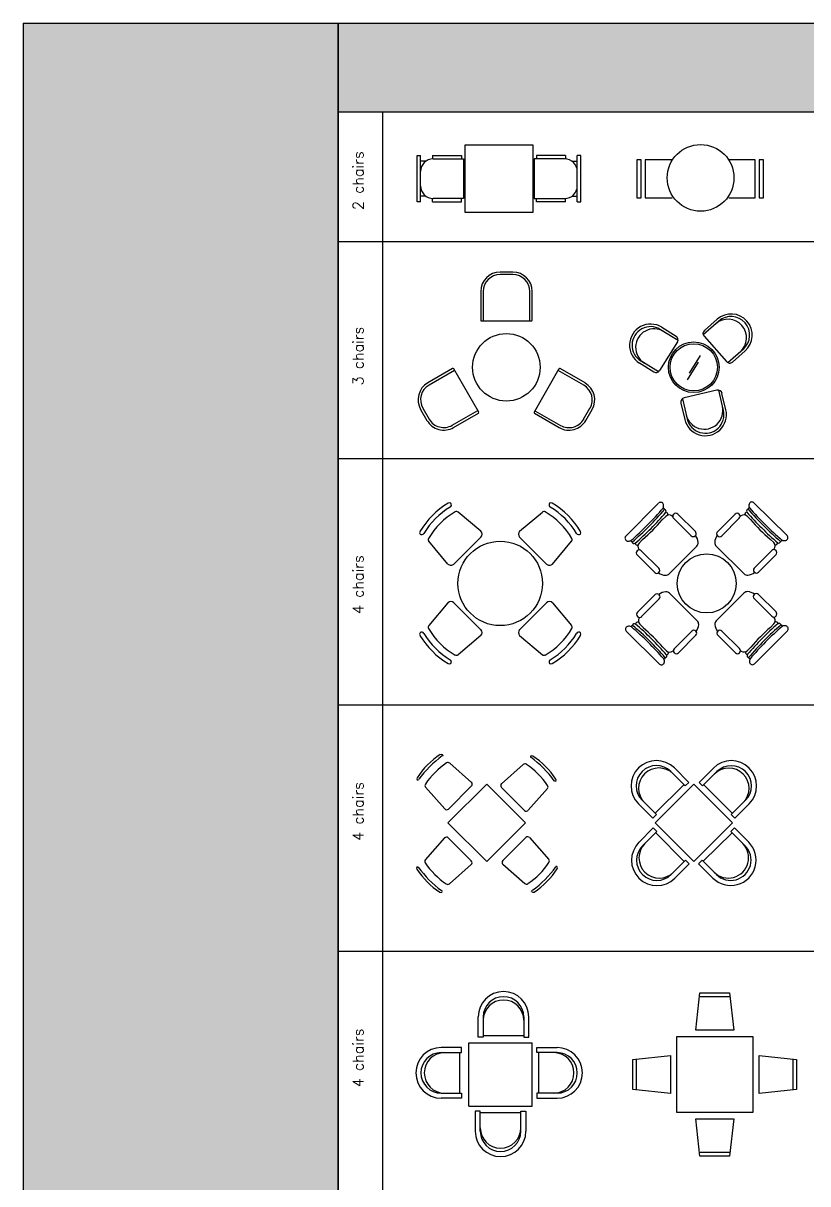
# Model space of a CAD drawing. Header units: inches. Extents: x 38074 to 101214, y 18833 to 57379.
# Drawn here: x 38074 to 47364, y 43627 to 57379 of the extents above; entities that cross this region are included whole.
import ezdxf

# ---------------------------------------------------------------- set-up
doc = ezdxf.new("R2010")
doc.units = ezdxf.units.IN
doc.layers.add('www.cad-blocks.net', color=7, linetype='Continuous')
doc.styles.get("Standard").update_dxf_attribs({"font": 'arial.ttf'})

# ---------------------------------------------------------------- blocks, each defined once
blk = doc.blocks.new('A$C47EF7D3D')
for p, q in [((568, 800), (1368, 800)), ((568, 0), (568, 800)), ((1368, 800), (1368, 0)), ((0, 675), (40, 675)), ((0, 125), (0, 675)), ((40, 125), (40, 675)), ((103, 607), (40, 607)), ((181, 675), (525, 675)), ((181, 675), (181, 635)), ((190, 635), (550, 635)), ((525, 675), (525, 635)), ((550, 635), (550, 165)), ((1746, 635), (1386, 635)), ((1386, 635), (1386, 165)), ((1755, 675), (1411, 675)), ((1411, 675), (1411, 635)), ((1755, 675), (1755, 635)), ((1834, 607), (1896, 607)), ((1936, 675), (1896, 675)), ((1896, 125), (1896, 675)), ((1936, 125), (1936, 675)), ((103, 193), (40, 193)), ((181, 125), (181, 165)), ((550, 165), (190, 165)), ((525, 125), (525, 165)), ((1386, 165), (1746, 165)), ((1411, 125), (1411, 165)), ((1755, 125), (1755, 165)), ((1834, 193), (1896, 193)), ((40, 125), (0, 125)), ((181, 125), (525, 125)), ((1368, 0), (568, 0)), ((1755, 125), (1411, 125)), ((1896, 125), (1936, 125))]:
    blk.add_line(p, q)
for centre, start, end in [((190, 485), 90, 180), ((1746, 485), 0, 90), ((190, 315), 180, 270), ((1746, 315), 270, 0)]:
    blk.add_arc(centre, 150, start, end)
blk = doc.blocks.new('A$C670C3AF2')
for p, q in [((1122, 1874), (972, 1874)), ((1122, 1844), (972, 1844)), ((742, 1644), (742, 1304)), ((772, 1644), (772, 1294)), ((1322, 1294), (1322, 1644)), ((1352, 1304), (1352, 1644)), ((752, 1294), (1342, 1294)), ((409, 730), (115, 560)), ((433, 709), (130, 534)), ((718, 215), (423, 726)), ((1669, 725), (1374, 214)), ((1963, 533), (1659, 708)), ((1978, 559), (1683, 729)), ((30, 246), (105, 116)), ((56, 261), (131, 131)), ((405, 58), (708, 233)), ((420, 32), (714, 202)), ((1378, 200), (1673, 30)), ((1384, 231), (1688, 56)), ((1961, 130), (2036, 259)), ((1987, 115), (2062, 244))]:
    blk.add_line(p, q)
blk.add_circle((1046, 745), 400)
for centre, radius, start, end in [((972, 1644), 230, 90, 180), ((972, 1644), 200, 90, 180), ((1122, 1644), 230, 0, 90), ((1122, 1644), 200, 0, 90), ((752, 1304), 10, 180, 270), ((1342, 1304), 10, 270, 0), ((414, 721), 10, 30, 120), ((1678, 720), 10, 60, 150), ((230, 361), 230, 120, 210), ((1863, 359), 230, 330, 60), ((230, 361), 200, 120, 210), ((1863, 359), 200, 330, 60), ((709, 210), 10, 300, 30), ((1383, 209), 10, 150, 240), ((305, 231), 230, 210, 300), ((305, 231), 200, 210, 300), ((1788, 230), 230, 240, 330), ((1788, 230), 200, 240, 330)]:
    blk.add_arc(centre, radius, start, end)
blk = doc.blocks.new('A$C788F7888')
for p, q in [((1038, 1381), (887, 1249)), ((366, 1260), (575, 1131)), ((382, 1286), (552, 1180)), ((1057, 1358), (873, 1196)), ((568, 1112), (357, 772)), ((883, 1178), (1147, 878)), ((1163, 866), (1348, 1028)), ((1218, 873), (1368, 1006)), ((288, 755), (118, 861)), ((343, 757), (134, 886)), ((813, 870), (681, 662)), ((837, 950), (705, 742)), ((627, 439), (683, 200)), ((1035, 539), (646, 448)), ((1112, 300), (1056, 539)), ((1141, 307), (1095, 502)), ((608, 387), (654, 193))]:
    blk.add_line(p, q)
for radius in [300, 280]:
    blk.add_circle((761, 811), radius)
for centre, radius, start, end in [((1166, 1161), 220, 311.3469, 131.3469), ((1203, 1193), 250, 311.3469, 131.3469), ((1203, 1193), 220, 311.3469, 131.3469), ((250, 1073), 250, 58.2106, 238.2106), ((250, 1073), 220, 58.2106, 238.2106), ((292, 1047), 220, 58.2106, 238.2106), ((920, 1211), 50, 131.3469, 221.3469), ((525, 1138), 50, 328.2106, 58.2106), ((1185, 911), 50, 221.3469, 311.3469), ((314, 798), 50, 238.2106, 328.2106), ((657, 399), 50, 103.2106, 193.2106), ((1047, 490), 50, 13.2106, 103.2106), ((898, 250), 250, 193.2106, 13.2106), ((886, 298), 220, 193.2106, 13.2106), ((898, 250), 220, 193.2106, 13.2106)]:
    blk.add_arc(centre, radius, start, end)
blk = doc.blocks.new('A$C61BD5974')
at = {"linetype": 'Continuous'}
for p, q in [((-230, 619), (-499, 845)), ((230, 619), (499, 845)), ((-619, 230), (-845, 499)), ((-548, 230), (-230, 548)), ((230, 548), (548, 230)), ((619, 230), (845, 499)), ((-619, -230), (-845, -499)), ((-548, -230), (-230, -548)), ((230, -548), (548, -230)), ((619, -230), (845, -499)), ((-230, -619), (-499, -845)), ((230, -619), (499, -845))]:
    blk.add_line(p, q, dxfattribs=at)
blk.add_circle((0, 0), 500, dxfattribs=at)
for centre, radius, start, end in [((-115, 115), 974, 120.9852, 149.0148), ((-150, 150), 874, 120.4017, 149.5983), ((-115, 115), 844, 119.6924, 150.3076), ((-601, 924), 30, 58.487, 120.9852), ((-608, 930), 30, 300.4017, 41.3764), ((-518, 822), 30, 49.9317, 119.6924), ((518, 822), 30, 60.3076, 130.0683), ((115, 115), 844, 29.6924, 60.3076), ((608, 930), 30, 138.6236, 239.5983), ((601, 924), 30, 59.0148, 121.513), ((150, 150), 874, 30.4017, 59.5983), ((115, 115), 974, 30.9852, 59.0148), ((-924, 601), 30, 149.0148, 211.513), ((-930, 608), 30, 228.6236, 329.5983), ((-265, 583), 50, 315, 45), ((265, 583), 50, 135, 225), ((930, 608), 30, 210.4017, 311.3764), ((924, 601), 30, 328.487, 30.9852), ((-822, 518), 30, 150.3076, 220.0683), ((822, 518), 30, 319.9317, 29.6924), ((-583, 265), 50, 225, 315), ((583, 265), 50, 225, 315), ((-583, -265), 50, 45, 135), ((583, -265), 50, 45, 135), ((-822, -518), 30, 139.9317, 209.6924), ((-115, -115), 844, 209.6924, 240.3076), ((-265, -583), 50, 315, 45), ((265, -583), 50, 135, 225), ((115, -115), 844, 299.6924, 330.3076), ((822, -518), 30, 330.3076, 40.0683), ((-924, -601), 30, 148.487, 210.9852), ((-930, -608), 30, 30.4017, 131.3764), ((-115, -115), 974, 210.9852, 239.0148), ((-150, -150), 874, 210.4017, 239.5983), ((150, -150), 874, 300.4017, 329.5983), ((115, -115), 974, 300.9852, 329.0148), ((930, -608), 30, 48.6236, 149.5983), ((924, -601), 30, 329.0148, 31.513), ((-601, -924), 30, 239.0148, 301.513), ((-608, -930), 30, 318.6236, 59.5983), ((-518, -822), 30, 240.3076, 310.0683), ((518, -822), 30, 229.9317, 299.6924), ((608, -930), 30, 120.4017, 221.3764), ((601, -924), 30, 238.487, 300.9852)]:
    blk.add_arc(centre, radius, start, end, dxfattribs=at)
blk = doc.blocks.new('A$C054D6BE5')
at = {"ltscale": 10}
for p, q in [((-958, 560), (-569, 952)), ((559, 956), (951, 566)), ((-527, 753), (-485, 795)), ((-393, 820), (-391, 822)), ((-183, 564), (-393, 772)), ((-343, 822), (-134, 614)), ((336, 822), (128, 613)), ((178, 563), (386, 773)), ((386, 821), (384, 822)), ((478, 797), (519, 756)), ((-134, 566), (-135, 564)), ((128, 565), (130, 563)), ((-799, 479), (-759, 520)), ((-444, 114), (-117, 443)), ((112, 442), (442, 115)), ((752, 525), (794, 483)), ((-823, 387), (-825, 385)), ((-824, 337), (-615, 129)), ((-565, 179), (-775, 387)), ((563, 181), (771, 391)), ((821, 341), (613, 132)), ((819, 391), (821, 389)), ((-567, 129), (-565, 131)), ((565, 132), (563, 133)), ((-820, -342), (-612, -133)), ((-564, -133), (-562, -134)), ((-441, -116), (-111, -443)), ((441, -115), (114, -445)), ((564, -130), (562, -132)), ((821, -338), (612, -130)), ((-562, -182), (-770, -392)), ((562, -180), (772, -388)), ((-818, -392), (-819, -390)), ((820, -388), (821, -386)), ((-793, -484), (-752, -524)), ((795, -480), (755, -521)), ((-952, -566), (-559, -955)), ((-177, -564), (-385, -774)), ((-335, -823), (-127, -614)), ((-127, -566), (-129, -564)), ((130, -567), (132, -565)), ((340, -823), (131, -615)), ((180, -565), (390, -773)), ((955, -561), (565, -953)), ((-519, -756), (-477, -798)), ((-385, -822), (-383, -824)), ((390, -821), (388, -823)), ((524, -754), (482, -796))]:
    blk.add_line(p, q, dxfattribs=at)
at = {"linetype": 'Continuous'}
blk.add_circle((0, 0), 350, dxfattribs=at)
at = {"ltscale": 10}
for centre, radius, start, end in [((535, 932), 33.9, 45.2185, 166.2382), ((-3237, 3211), 3575, 310.8815, 319.5555), ((-3237, 3211), 3598, 310.8815, 319.5555), ((-3237, 3211), 3632, 311.1311, 319.3059), ((-544, 928), 33.9, 14.1988, 135.2185), ((-573, 921), 63.4, 332.8301, 14.1988), ((-519, 874), 19.8, 10.2345, 81.0885), ((-503, 855), 22.4, 326.7437, 81.3429), ((-488, 816), 27.1, 343.1885, 82.1651), ((-367, 798), 33.9, 45.2185, 135.2185), ((360, 798), 33.9, 45.2185, 135.2185), ((479, 819), 27.1, 98.2719, 197.2484), ((494, 858), 22.4, 99.0941, 213.6933), ((3210, 3235), 3632, 221.1311, 229.3059), ((510, 877), 19.8, 99.3484, 170.2025), ((3210, 3235), 3598, 220.8815, 229.5555), ((563, 925), 63.4, 166.2382, 207.6069), ((3210, 3235), 3575, 220.8815, 229.5555), ((-2165, 2147), 2151, 310.8397, 319.5973), ((-445, 755), 56.6, 53.5269, 135.2185), ((-2445, -1950), 3420, 53.3465, 53.5269), ((-369, 796), 33.9, 135.2185, 225.2185), ((362, 797), 33.9, 315.2185, 45.2185), ((2458, -1933), 3420, 126.9101, 127.0905), ((438, 756), 56.6, 45.2185, 126.9101), ((2146, 2163), 2151, 220.8397, 229.5973), ((-934, 536), 33.9, 135.2185, 256.2382), ((-159, 588), 33.9, 225.2185, 315.2185), ((-158, 590), 33.9, 315.2185, 45.2185), ((-247, 477), 147, 4.1611, 38.3267), ((242, 477), 147, 142.1103, 176.2759), ((152, 589), 33.9, 135.2185, 225.2185), ((154, 587), 33.9, 225.2185, 315.2185), ((927, 542), 33.9, 284.1988, 45.2185), ((-927, 564), 63.4, 256.2382, 297.6069), ((-879, 511), 19.8, 189.3484, 260.2025), ((-861, 495), 22.4, 189.0941, 303.6933), ((-821, 480), 27.1, 188.2719, 287.2484), ((-759, 439), 56.6, 135.2185, 216.9101), ((-157, 483), 56.6, 315.2185, 4.1611), ((152, 482), 56.6, 176.2759, 225.2185), ((754, 443), 56.6, 323.5269, 45.2185), ((815, 486), 27.1, 253.1885, 352.1651), ((854, 501), 22.4, 236.7437, 351.3429), ((873, 517), 19.8, 280.2345, 351.0885), ((920, 571), 63.4, 242.8301, 284.1988), ((-800, 361), 33.9, 135.2185, 225.2185), ((-799, 363), 33.9, 45.2185, 135.2185), ((1931, 2460), 3420, 216.9101, 217.0905), ((795, 367), 33.9, 45.2185, 135.2185), ((-1951, 2443), 3420, 323.3465, 323.5269), ((797, 365), 33.9, 315.2185, 45.2185), ((-589, 155), 33.9, 315.2185, 45.2185), ((587, 157), 33.9, 135.2185, 225.2185), ((-591, 153), 33.9, 225.2185, 315.2185), ((-479, 243), 147, 232.1103, 266.2759), ((-484, 153), 56.6, 266.2759, 315.2185), ((482, 155), 56.6, 225.2185, 274.1611), ((476, 245), 147, 274.1611, 308.3267), ((589, 156), 33.9, 225.2185, 315.2185), ((-588, -157), 33.9, 45.2185, 135.2185), ((-475, -246), 147, 94.1611, 128.3267), ((-586, -158), 33.9, 315.2185, 45.2185), ((-481, -156), 56.6, 45.2185, 94.1611), ((481, -154), 56.6, 86.2759, 135.2185), ((475, -244), 147, 52.1103, 86.2759), ((586, -156), 33.9, 135.2185, 225.2185), ((588, -154), 33.9, 45.2185, 135.2185), ((-796, -366), 33.9, 135.2185, 225.2185), ((-794, -368), 33.9, 225.2185, 315.2185), ((-753, -444), 56.6, 143.5269, 225.2185), ((1952, -2444), 3420, 143.3465, 143.5269), ((796, -364), 33.9, 225.2185, 315.2185), ((-1934, -2461), 3420, 36.9101, 37.0905), ((755, -440), 56.6, 315.2185, 36.9101), ((797, -362), 33.9, 315.2185, 45.2185), ((-928, -542), 33.9, 104.1988, 225.2185), ((-920, -570), 63.4, 62.8301, 104.1988), ((-873, -516), 19.8, 100.2345, 171.0885), ((-3211, -3235), 3575, 40.8815, 49.5555), ((-855, -500), 22.4, 56.7437, 171.3429), ((-3211, -3235), 3598, 40.8815, 49.5555), ((-3211, -3235), 3632, 41.1311, 49.3059), ((-816, -485), 27.1, 73.1885, 172.1651), ((-2147, -2163), 2151, 40.8397, 49.5973), ((-241, -478), 147, 322.1103, 356.2759), ((-151, -483), 56.6, 356.2759, 45.2185), ((154, -484), 56.6, 135.2185, 184.1611), ((244, -478), 147, 184.1611, 218.3267), ((3234, -3212), 3632, 131.1311, 139.3059), ((3234, -3212), 3598, 130.8815, 139.5555), ((3234, -3212), 3575, 130.8815, 139.5555), ((2162, -2148), 2151, 130.8397, 139.5973), ((818, -481), 27.1, 8.2719, 107.2484), ((857, -496), 22.4, 9.0941, 123.6933), ((876, -512), 19.8, 9.3484, 80.2025), ((924, -565), 63.4, 76.2382, 117.6069), ((931, -537), 33.9, 315.2185, 76.2382), ((-153, -588), 33.9, 45.2185, 135.2185), ((-151, -590), 33.9, 315.2185, 45.2185), ((155, -591), 33.9, 135.2185, 225.2185), ((156, -589), 33.9, 45.2185, 135.2185), ((-437, -757), 56.6, 225.2185, 306.9101), ((-479, -819), 27.1, 278.2719, 17.2484), ((-2457, 1932), 3420, 306.9101, 307.0905), ((-361, -798), 33.9, 135.2185, 225.2185), ((-359, -799), 33.9, 225.2185, 315.2185), ((364, -799), 33.9, 225.2185, 315.2185), ((366, -797), 33.9, 315.2185, 45.2185), ((2442, 1949), 3420, 233.3465, 233.5269), ((442, -756), 56.6, 233.5269, 315.2185), ((485, -817), 27.1, 163.1885, 262.1651), ((-535, -931), 33.9, 225.2185, 346.2382), ((-564, -924), 63.4, 346.2382, 27.6069), ((-510, -877), 19.8, 279.3484, 350.2025), ((-494, -858), 22.4, 279.0941, 33.6933), ((500, -856), 22.4, 146.7437, 261.3429), ((516, -875), 19.8, 190.2345, 261.0885), ((570, -922), 63.4, 152.8301, 194.1988), ((541, -929), 33.9, 194.1988, 315.2185)]:
    blk.add_arc(centre, radius, start, end, dxfattribs=at)
blk = doc.blocks.new('A$C7F5505AE')
for p, q in [((-65, 806), (-61, 802)), ((-61, 801), (-65, 792)), ((279, 480), (22, 708)), ((636, 464), (893, 691)), ((980, 789), (977, 786)), ((977, 785), (980, 776)), ((-359, 504), (-344, 512)), ((-36, 165), (-264, 423)), ((460, 460), (0, 0)), ((8, 164), (281, 437)), ((919, 0), (460, 460)), ((908, 147), (635, 420)), ((1274, 488), (1259, 496)), ((951, 149), (1179, 406)), ((0, 0), (460, -460)), ((460, -460), (919, 0)), ((-40, -179), (-267, -437)), ((277, -451), (4, -178)), ((651, -447), (924, -174)), ((968, -175), (1195, -433)), ((-365, -523), (-361, -520)), ((-361, -520), (-351, -523)), ((276, -494), (18, -722)), ((652, -491), (910, -718)), ((1289, -516), (1279, -519)), ((1293, -520), (1289, -516)), ((-63, -817), (-72, -802)), ((991, -813), (1000, -799))]:
    blk.add_line(p, q)
for centre, radius, start, end in [((448, -4), 975, 123.5163, 146.4837), ((745, -302), 1363, 126.55, 143.1356), ((500, -56), 923, 123.8835, 146.0376), ((-79, 791), 20, 45, 123.5163), ((2, 685), 30, 48.5763, 123.8835), ((913, 669), 30, 56.1165, 131.4237), ((415, -73), 923, 33.9624, 56.1165), ((994, 775), 20, 56.4837, 135), ((170, -318), 1363, 36.8644, 53.45), ((467, -21), 975, 33.5163, 56.4837), ((-348, 523), 20, 146.4837, 225), ((-241, 443), 30, 146.0376, 221.4237), ((259, 458), 30, 315, 48.5763), ((656, 442), 30, 131.4237, 225), ((1156, 426), 30, 318.5763, 33.9624), ((1263, 506), 20, 315, 33.5163), ((-14, 185), 30, 221.4237, 315), ((929, 168), 30, 225, 318.5763), ((-17, -199), 30, 45, 138.5763), ((945, -195), 30, 41.4237, 135), ((-351, -537), 20, 135, 213.5163), ((445, -10), 975, 213.5163, 236.4837), ((743, 287), 1363, 216.55, 233.1356), ((-244, -456), 30, 138.5763, 213.8835), ((497, 42), 923, 213.8835, 236.0376), ((256, -472), 30, 311.4237, 45), ((672, -468), 30, 135, 228.5763), ((431, 45), 923, 303.9624, 326.1165), ((185, 291), 1363, 306.8644, 323.45), ((483, -7), 975, 303.5163, 326.4837), ((1172, -453), 30, 326.1165, 41.4237), ((1279, -534), 20, 326.4837, 45), ((-82, -806), 20, 236.4837, 315), ((-2, -699), 30, 236.0376, 311.4237), ((930, -696), 30, 228.5763, 303.9624), ((1010, -803), 20, 225, 303.5163)]:
    blk.add_arc(centre, radius, start, end)
blk = doc.blocks.new('A$C42275241')
for p, q in [((186, 608), (356, 438)), ((398, 480), (228, 650)), ((520, 480), (690, 649)), ((732, 607), (562, 437)), ((-1, 0), (459, 460)), ((2, 113), (342, 452)), ((356, 438), (398, 480)), ((459, 460), (918, 0)), ((562, 437), (520, 480)), ((916, 112), (576, 451)), ((-26, 56), (-196, 226)), ((-153, 268), (16, 98)), ((1071, 268), (902, 98)), ((944, 55), (1114, 225)), ((16, 98), (-26, 56)), ((902, 98), (944, 55)), ((-21, -61), (-191, -231)), ((-148, -274), (21, -104)), ((21, -104), (-21, -61)), ((459, -460), (-1, 0)), ((346, -457), (7, -118)), ((918, 0), (459, -460)), ((571, -456), (911, -117)), ((896, -103), (939, -60)), ((1066, -273), (896, -103)), ((939, -60), (1109, -230)), ((191, -613), (361, -443)), ((403, -486), (233, -655)), ((361, -443), (403, -486)), ((557, -442), (515, -485)), ((515, -485), (684, -654)), ((727, -612), (557, -442))]:
    blk.add_line(p, q)
for centre, radius, start, end in [((16, 438), 300, 45, 225), ((902, 437), 300, 315, 135), ((16, 438), 240, 45, 225), ((45, 410), 240, 45, 225), ((873, 409), 240, 315, 135), ((902, 437), 240, 315, 135), ((21, -443), 300, 135, 315), ((21, -443), 240, 135, 315), ((49, -415), 240, 135, 315), ((896, -442), 300, 225, 45), ((868, -414), 240, 225, 45), ((896, -442), 240, 225, 45)]:
    blk.add_arc(centre, radius, start, end)
blk = doc.blocks.new('A$C5BA219D8')
for p, q in [((0.743, 1.493), (0.79, 1.936)), ((0.79, 1.936), (1.145, 1.936)), ((1.145, 1.936), (1.193, 1.493)), ((0.786, 1.893), (1.15, 1.893)), ((0.518, 1.418), (1.418, 1.418)), ((0.518, 0.518), (0.518, 1.418)), ((1.193, 1.493), (0.743, 1.493)), ((1.418, 1.418), (1.418, 0.518)), ((0, 1.145), (0.443, 1.193)), ((0, 0.79), (0, 1.145)), ((0.043, 0.786), (0.043, 1.15)), ((0.443, 1.193), (0.443, 0.743)), ((1.493, 1.193), (1.936, 1.145)), ((1.493, 0.743), (1.493, 1.193)), ((1.893, 1.15), (1.893, 0.786)), ((1.936, 1.145), (1.936, 0.79)), ((0.443, 0.743), (0, 0.79)), ((1.936, 0.79), (1.493, 0.743)), ((1.418, 0.518), (0.518, 0.518)), ((0.743, 0.443), (1.193, 0.443)), ((0.79, 0), (0.743, 0.443)), ((1.193, 0.443), (1.145, 0)), ((1.15, 0.043), (0.786, 0.043)), ((1.145, 0), (0.79, 0))]:
    blk.add_line(p, q)
blk = doc.blocks.new('A$C68B20096')
at = {"linetype": 'ByBlock'}
for p, q in [((0.738, 1.415), (0.738, 1.655)), ((0.798, 1.655), (0.798, 1.415)), ((1.278, 1.655), (1.278, 1.415)), ((1.338, 1.415), (1.338, 1.655)), ((0.798, 1.415), (0.738, 1.415)), ((0.798, 1.435), (1.278, 1.435)), ((1.278, 1.415), (1.338, 1.415)), ((0.54, 1.292), (0.3, 1.292)), ((0.54, 1.232), (0.54, 1.292)), ((1.432, 1.292), (1.672, 1.292)), ((1.432, 1.232), (1.432, 1.292)), ((0.3, 1.232), (0.54, 1.232)), ((0.52, 0.752), (0.52, 1.232)), ((1.672, 1.232), (1.432, 1.232)), ((1.452, 1.232), (1.452, 0.752)), ((0.3, 0.752), (0.54, 0.752)), ((0.54, 0.692), (0.3, 0.692)), ((0.54, 0.752), (0.54, 0.692)), ((1.672, 0.752), (1.432, 0.752)), ((1.432, 0.752), (1.432, 0.692)), ((1.432, 0.692), (1.672, 0.692)), ((0.763, 0.54), (0.703, 0.54)), ((0.703, 0.54), (0.703, 0.3)), ((0.763, 0.3), (0.763, 0.54)), ((1.243, 0.52), (0.763, 0.52)), ((1.243, 0.54), (1.303, 0.54)), ((1.243, 0.3), (1.243, 0.54)), ((1.303, 0.54), (1.303, 0.3))]:
    blk.add_line(p, q, dxfattribs=at)
for p, q in [((0.628, 1.348), (1.378, 1.348)), ((0.628, 0.598), (0.628, 1.348)), ((1.378, 0.598), (1.378, 1.348)), ((0.628, 0.598), (1.378, 0.598))]:
    blk.add_line(p, q)
for centre, radius, start, end in [((1.038, 1.655), 0.3, 0, 180), ((1.038, 1.655), 0.24, 0, 180), ((1.038, 1.615), 0.24, 0, 180), ((0.3, 0.992), 0.3, 90, 270), ((1.672, 0.992), 0.3, 270, 90), ((0.3, 0.992), 0.24, 90, 270), ((0.34, 0.992), 0.24, 90, 270), ((1.632, 0.992), 0.24, 270, 90), ((1.672, 0.992), 0.24, 270, 90), ((1.003, 0.3), 0.3, 180, 0), ((1.003, 0.34), 0.24, 180, 0), ((1.003, 0.3), 0.24, 180, 0)]:
    blk.add_arc(centre, radius, start, end, dxfattribs=at)
blk = doc.blocks.new('A$C57081AF3')
for p, q in [((0, 0.61), (0, 0.16)), ((0.05, 0.61), (0, 0.61)), ((0.05, 0.16), (0.05, 0.61)), ((0.1, 0.61), (0.1, 0.16)), ((0.411, 0.61), (0.1, 0.61)), ((1.4, 0.61), (1.082, 0.61)), ((1.4, 0.16), (1.4, 0.61)), ((1.45, 0.61), (1.45, 0.16)), ((1.5, 0.61), (1.45, 0.61)), ((1.5, 0.16), (1.5, 0.61)), ((0, 0.16), (0.05, 0.16)), ((0.1, 0.16), (0.418, 0.16)), ((1.089, 0.16), (1.4, 0.16)), ((1.45, 0.16), (1.5, 0.16))]:
    blk.add_line(p, q)
blk.add_circle((0.755, 0.395), 0.395)
blk = doc.blocks.new('FORMAT')
at = {"true_color": 0x444444}
blk.add_hatch(color=250, dxfattribs=at).paths.add_polyline_path([(41803, 57379), (38074, 57379), (38074, 18833), (41803, 18833)])
at = {"true_color": 0x546d8e}
h = blk.add_hatch(color=155, dxfattribs=at)
h.set_gradient(color1=(68, 68, 68), color2=(84, 109, 142), tint=1)
h.paths.add_polyline_path([(41803, 57379), (41803, 56331), (101214, 56331), (101214, 57379)])
at = {"color": 250, "true_color": 0x444444}
for p, q in [((38074, 57379), (41803, 57379)), ((38074, 57379), (38074, 18833)), ((41803, 57379), (41803, 18833))]:
    blk.add_line(p, q, dxfattribs=at)
at = {"color": 155, "true_color": 0x546d8e}
for p, q in [((41803, 18833), (41803, 57379)), ((41803, 57379), (101214, 57379)), ((41803, 56331), (101214, 56331)), ((42327, 56331), (42327, 31020)), ((41803, 54791), (101214, 54791)), ((41803, 52223), (101214, 52223)), ((41803, 49303), (101214, 49303)), ((41803, 46382), (101214, 46382))]:
    blk.add_line(p, q, dxfattribs=at)
blk.add_line((41803, 57379), (41803, 18833))
blk.add_lwpolyline([(101214, 19881), (41803, 19881), (41803, 56331), (101214, 56331)], close=True, dxfattribs=at)
at = {"layer": 'www.cad-blocks.net', "char_height": 125, "attachment_point": 1, "rotation": 90}
for s, insert in [('{\\Fsimplex|c0;2 chairs}', (41978, 55165)), ('{\\Fsimplex|c0;3 chairs}', (41978, 53087)), ('{\\Fsimplex|c0;4 chairs}', (41978, 50378)), ('{\\Fsimplex|c0;4 chairs}', (41978, 47690)), ('{\\Fsimplex|c0;4 chairs}', (41978, 44770))]:
    blk.add_mtext_dynamic_manual_height_columns(s, width=5331.34, gutter_width=12.5, heights=[0], dxfattribs=dict(at, insert=insert))

msp = doc.modelspace()

# ---------------------------------------------------------------- block references
for name, p in [('A$C47EF7D3D', (42739, 55137)), ('A$C670C3AF2', (42749, 52557)), ('A$C788F7888', (45253, 52491)), ('A$C61BD5974', (43722, 50741)), ('A$C054D6BE5', (46167, 50741)), ('A$C7F5505AE', (43102, 47904)), ('A$C42275241', (45556, 47904))]:
    msp.add_blockref(name, p)
at = {"xscale": 1000, "yscale": 1000, "zscale": 1000}
for name, p in [('A$C57081AF3', (45340, 55152)), ('A$C68B20096', (42723, 43949)), ('A$C5BA219D8', (45294, 43954))]:
    msp.add_blockref(name, p, dxfattribs=at)
at = {"layer": 'www.cad-blocks.net'}
msp.add_blockref('FORMAT', (0, 0), dxfattribs=at)

doc.saveas('drawing.dxf')
